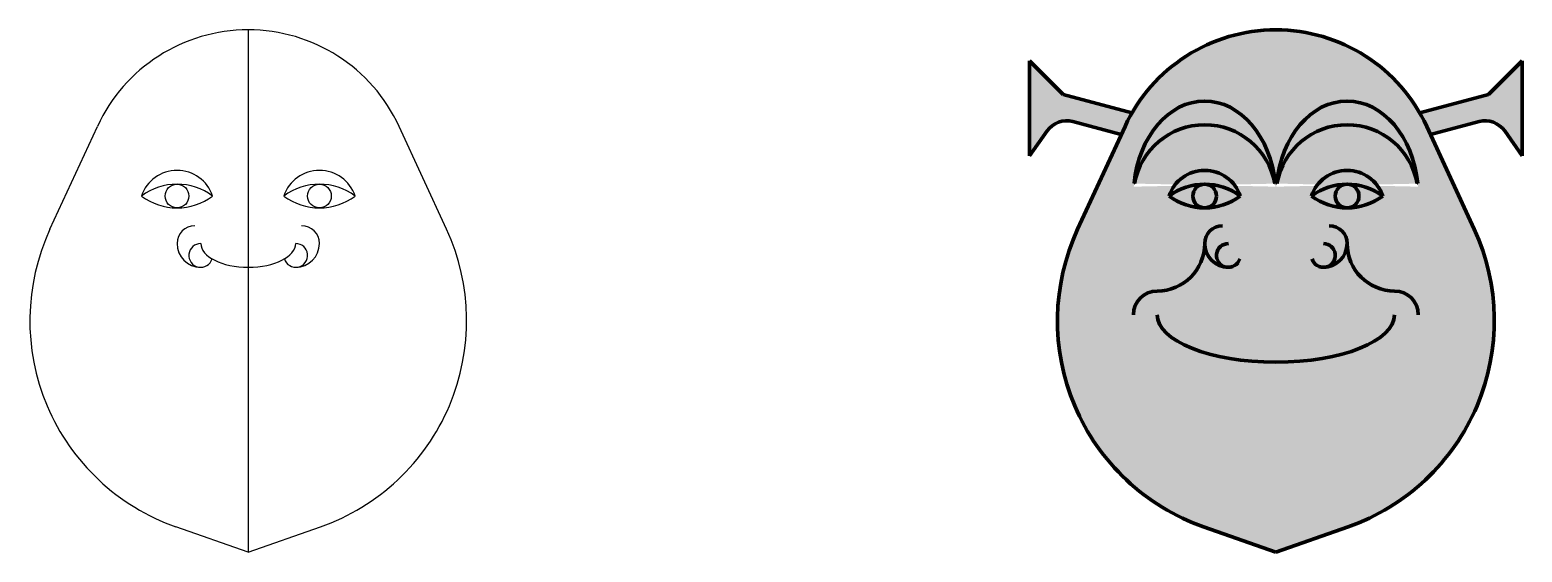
# Model space of a CAD drawing. Header units: millimetres. Extents: x 40 to 668, y 135 to 355.
import ezdxf

# ---------------------------------------------------------------- set-up
doc = ezdxf.new("R2010")
doc.units = ezdxf.units.MM

msp = doc.modelspace()

# ---------------------------------------------------------------- hatches: boundary and pattern name
at = {"true_color": 0xf4ee51}
h = msp.add_hatch(color=41, dxfattribs=at)
h.dxf.hatch_style = 1
h.paths.add_polyline_path([(648.0663381240142, 270.9214822144646), (628.0911244581299, 314.2024345954171, 0.639840584172622), (500.9761284025023, 314.202434595417), (481.0009147366179, 270.9214822144646, 0.4422930497532929), (534.0708724184817, 145.5588448518273), (564.5336264303161, 134.8691012620837), (594.9963804421504, 145.5588448518272, 0.4422930497532929)])
h.paths.add_polyline_path([(519.5336264303161, 284.8691012620837, -0.7207592200561239), (549.5336264303161, 284.8691012620837, -0.3333333333333336)], flags=16)
h.paths.add_polyline_path([(539.5336264303161, 284.8691012620837, -1), (529.5336264303161, 284.8691012620837, -1)], flags=16)
edge = h.paths.add_edge_path(flags=16)
edge.add_ellipse((534.5336264303161, 284.8691012620837), major_axis=(0, 40), ratio=0.75, start_angle=-82.46947643896561, end_angle=82.46947643896289, ccw=False)
edge.add_arc((564.1753698695607, 290.1014091545919), 0.1000000000000114, -169.98937335285927, 13.501578127703112, ccw=False)
edge.add_arc((534.5336264303161, 284.8691012620836), 30, 10.01062664942466, 169.9893733505717)
edge.add_arc((504.8918829910726, 290.1014091545977), 0.1000000000000115, 174.337863923267, 349.9893733505727, ccw=False)
edge = h.paths.add_edge_path(flags=16)
edge.add_ellipse((594.5336264303161, 284.8691012620837), major_axis=(0, 40), ratio=0.75, start_angle=277.5305235610533, end_angle=442.46947643896044, ccw=False)
edge.add_arc((624.175369869556, 290.1014091546182), 0.100000000000024, -169.9893733452127, 13.501578118287114, ccw=False)
edge.add_arc((594.533626430316, 284.8691012620843), 29.99999999999998, 10.0106266494489, 169.9893733505698)
edge.add_arc((564.8918829910726, 290.1014091545993), 0.1000000000000065, 174.3378639236234, 349.98937335061044, ccw=False)
h.paths.add_polyline_path([(579.5336264303161, 284.8691012620837, -0.720759220056124), (609.5336264303161, 284.8691012620837, -0.3333333333333328)], flags=16)
h.paths.add_polyline_path([(599.5336264303161, 284.8691012620837, -1), (589.5336264303161, 284.8691012620837, -1)], flags=0)
at = {"true_color": 0x58ba48}
h = msp.add_hatch(color=85, dxfattribs=at)
h.dxf.hatch_style = 1
h.paths.add_polyline_path([(474.9340733767333, 327.6336726151593), (460.7919377530023, 341.7758082388902), (460.7919377530023, 301.7758082388902), (468.1515204879053, 312.2863816521956, -0.3152987888789828), (478.9312313818204, 316.2098755515758), (499.3744936633285, 310.7321199325881), (500.9761284025022, 314.2024345954169, -0.02280460912896798), (503.9118481654054, 319.8691012620837)])
h.paths.add_polyline_path([(668.2753151076298, 341.7758082388902), (654.1331794838989, 327.6336726151593), (625.1554046952268, 319.8691012620837, -0.02280460912896722), (628.0911244581298, 314.2024345954172), (629.6927591973036, 310.7321199325881), (650.1360214788117, 316.2098755515758, -0.315298788878982), (660.9157323727268, 312.2863816521956), (668.2753151076298, 301.7758082388902)])
at = {"true_color": 0x34b2ae}
h = msp.add_hatch(color=135, dxfattribs=at)
h.dxf.hatch_style = 1
edge = h.paths.add_edge_path()
edge.add_ellipse((594.5336264303161, 284.8691012620837), major_axis=(0, 40), ratio=0.75, start_angle=277.5305235610533, end_angle=442.4694764389604)
edge.add_arc((564.8918829910724, 290.1014091545967), 0.1000000000000065, 174.3378639221521, 349.9893733520669)
edge.add_arc((594.5336264303164, 284.8691012620853), 29.99999999999999, 10.010626649447204, 169.9893733505719, ccw=False)
edge.add_arc((624.1753698695582, 290.1014091546091), 0.100000000000024, 190.010626649433, 373.5015781236114)
edge = h.paths.add_edge_path()
edge.add_ellipse((534.5336264303161, 284.8691012620837), major_axis=(0, 40), ratio=0.75, start_angle=-82.46947643896559, end_angle=82.46947643896297)
edge.add_arc((504.8918829910726, 290.1014091545978), 0.1000000000000115, 174.3378639232962, 349.9893733505406)
edge.add_arc((534.533626430316, 284.869101262083), 29.99999999999999, 10.010626649425888, 169.9893733505704, ccw=False)
edge.add_arc((564.1753698695597, 290.1014091545957), 0.1000000000000115, 190.0106266493896, 373.501578125428)
h = msp.add_hatch(color=256)
h.dxf.hatch_style = 1
h.paths.add_polyline_path([(534.5336264303161, 289.8691012620837, -0.4142135623730951), (539.5336264303161, 284.8691012620837, -0.4142135623730936), (534.5336264303161, 279.8691012620837, 0.1622776601683791), (549.5336264303161, 284.8691012620837, 0.1622776601683792)])
h.paths.add_polyline_path([(539.5336264303161, 284.8691012620837, 1), (529.5336264303161, 284.8691012620837, 1)])
h.paths.add_polyline_path([(534.5336264303161, 289.8691012620837, 0.1622776601683791), (519.5336264303161, 284.8691012620837, 0.1622776601683791), (534.5336264303161, 279.8691012620837, -0.414213562373095), (529.5336264303161, 284.8691012620837, -0.4142135623730941)])
h.paths.add_polyline_path([(549.5336264303161, 284.8691012620836, 0.7207592200561278), (519.5336264303161, 284.8691012620836, -0.3333333333333344)])
h.paths.add_polyline_path([(599.5336264303161, 284.8691012620837, 1), (589.5336264303161, 284.8691012620837, 1)])
h.paths.add_polyline_path([(594.5336264303161, 289.8691012620837, -0.4142135623730951), (599.5336264303161, 284.8691012620837, -0.4142135623730949), (594.5336264303161, 279.8691012620837, 0.1622776601683792), (609.5336264303161, 284.8691012620837, 0.1622776601683792)])
h.paths.add_polyline_path([(579.5336264303161, 284.8691012620837, -0.3333333333333333), (609.5336264303161, 284.8691012620837, 0.7207592200561257)])
h.paths.add_polyline_path([(589.5336264303161, 284.8691012620837, -0.4142135623730951), (594.5336264303161, 289.8691012620837, 0.1622776601683793), (579.5336264303161, 284.8691012620837, 0.1622776601683793), (594.5336264303161, 279.8691012620837, -0.414213562373095)])
at = {"true_color": 0xff9e7e}
h = msp.add_hatch(color=21, dxfattribs=at)
h.dxf.hatch_style = 1
h.paths.add_polyline_path([(519.5336264303161, 284.8691012620836, -0.3333333333333344), (549.5336264303161, 284.8691012620836, 0.7207592200561281)])
h.paths.add_polyline_path([(579.5336264303161, 284.8691012620837, -0.3333333333333333), (609.5336264303161, 284.8691012620837, 0.7207592200561257)])
at = {"true_color": 0xcd2027}
h = msp.add_hatch(color=242, dxfattribs=at)
h.dxf.hatch_style = 1
h.paths.add_polyline_path([(529.5336264303161, 284.8691012620837, 1), (539.5336264303161, 284.8691012620837, 1)])
h.paths.add_polyline_path([(599.5336264303161, 284.8691012620837, 1), (589.5336264303161, 284.8691012620837, 1)])

# ---------------------------------------------------------------- linework, layer by layer
for p, q in [((131.6367046510195, 354.8691012620837), (131.6367046510195, 134.8691012620837)), ((48.10399295732138, 270.9214822144647), (68.07920662320572, 314.2024345954171)), ((215.1694163447176, 270.9214822144647), (195.1942026788333, 314.2024345954171)), ((131.6367046510195, 134.8691012620837), (101.173950639185, 145.5588448518273)), ((131.6367046510195, 134.8691012620837), (162.099458662854, 145.5588448518273)), ((131.6367046510195, 134.8691012620837), (162.099458662854, 145.5588448518273))]:
    msp.add_line(p, q)
at = {"color": 18, "lineweight": 200, "true_color": 0x000000}
for p, q in [((474.9340733767333, 327.6336726151593), (460.7919377530023, 341.7758082388902)), ((460.7919377530023, 341.7758082388902), (460.7919377530023, 301.7758082388902)), ((654.1331794838989, 327.6336726151593), (668.2753151076298, 341.7758082388902)), ((668.2753151076298, 341.7758082388902), (668.2753151076298, 301.7758082388902)), ((503.9118481654053, 319.8691012620837), (474.9340733767333, 327.6336726151593)), ((625.1554046952268, 319.8691012620837), (654.1331794838989, 327.6336726151593)), ((499.3744936633286, 310.7321199325881), (478.9312313818204, 316.2098755515758)), ((629.6927591973035, 310.7321199325881), (650.1360214788117, 316.2098755515758)), ((460.7919377530023, 301.7758082388902), (468.1515204879053, 312.2863816521956)), ((481.000914736618, 270.9214822144647), (500.9761284025023, 314.2024345954171)), ((648.0663381240142, 270.9214822144647), (628.0911244581298, 314.2024345954171)), ((668.2753151076298, 301.7758082388902), (660.9157323727268, 312.2863816521956)), ((564.5336264303161, 134.8691012620837), (534.0708724184816, 145.5588448518273)), ((564.5336264303161, 134.8691012620837), (594.9963804421506, 145.5588448518273))]:
    msp.add_line(p, q, dxfattribs=at)
for centre in [(101.6367046510195, 284.8691012620837), (161.6367046510195, 284.8691012620837)]:
    msp.add_circle(centre, 5)
for centre in [(534.5336264303161, 284.8691012620837), (594.5336264303161, 284.8691012620837)]:
    msp.add_circle(centre, 5, dxfattribs=at)
for centre, radius, start, end in [((131.6367046510195, 284.8691012620837), 70, 24.77447429349537, 155.2255257065047), ((101.6367046510195, 279.8691012620837), 15.8113883008419, 18.43494882292183, 161.5650511770782), ((161.6367046510195, 279.8691012620837), 15.8113883008419, 18.43494882292201, 161.565051177078), ((101.6367046510195, 264.8691012620837), 25, 53.13010235415495, 126.8698976458451), ((161.6367046510195, 264.8691012620837), 25, 53.13010235415597, 126.869897645844), ((101.6367046510194, 304.8691012620837), 25, 233.130102354155, 306.8698976458451), ((161.6367046510195, 304.8691012620837), 25, 233.130102354156, 306.869897645844), ((131.6367046510195, 232.3691012620837), 92, 155.2255257065047, 250.6634197278603), ((109.1367046510195, 264.8691012620837), 7.5, 90, 180), ((109.1367046510195, 264.8691012620837), 7.5, 90, 180), ((154.1367046510196, 264.8691012620837), 7.5, 0, 90), ((131.6367046510195, 232.3691012620837), 92, 289.3365802721397, 24.77447429349536), ((111.6367046510195, 264.8691012620837), 10, 180, 270), ((111.6367046510195, 264.8691012620837), 10, 180, 270), ((111.6367046510195, 259.8691012620837), 5, 90, 342.730354779423), ((111.6367046510195, 259.8691012620837), 5, 90, 342.730354779423), ((151.6367046510195, 259.8691012620837), 5, 197.2696452205773, 90), ((151.6367046510195, 259.8691012620837), 5, 197.2696452205773, 90), ((151.6367046510195, 264.8691012620837), 10, 270, 0)]:
    msp.add_arc(centre, radius, start, end)
for centre, radius, start, end in [((564.5336264303161, 284.8691012620837), 70, 24.77447429349563, 155.2255257065044), ((476.3430409307952, 306.5506172886851), 10, 75.00000000000001, 145), ((534.5336264303161, 284.8691012620837), 30, 10.01062664942488, 169.9893733505718), ((594.5336264303161, 284.8691012620837), 30, 10.0106266494509, 169.9893733505681), ((652.7242119298369, 306.5506172886851), 10, 34.99999999999934, 104.9999999999949), ((534.5336264303161, 279.8691012620837), 15.8113883008419, 18.43494882292077, 161.5650511770792), ((594.5336264303161, 279.8691012620837), 15.8113883008419, 18.43494882292201, 161.565051177078), ((534.5336264303161, 264.8691012620837), 25, 53.13010235416017, 126.8698976458399), ((594.5336264303161, 264.8691012620837), 25, 53.13010235415597, 126.869897645844), ((534.5336264303161, 304.8691012620837), 25, 233.1301023541602, 306.8698976458398), ((594.5336264303161, 304.8691012620837), 25, 233.130102354156, 306.869897645844), ((564.5336264303161, 232.3691012620837), 92, 155.2255257065044, 250.6634197278595), ((542.0336264303161, 264.8691012620837), 7.5, 90, 180), ((587.0336264303161, 264.8691012620837), 7.5, 7.016709298534877e-15, 90), ((564.5336264303161, 232.3691012620837), 92, 289.3365802721405, 24.77447429349563), ((514.5336264303161, 264.8691012620837), 20, 270, 0), ((544.5336264303161, 264.8691012620837), 10, 180, 270), ((544.5336264303161, 259.8691012620837), 5, 90, 342.7303547794229), ((584.5336264303161, 259.8691012620837), 5, 197.2696452205765, 90), ((584.5336264303161, 264.8691012620837), 10, 270, 7.016709298534877e-15), ((614.5336264304268, 264.8691012619731), 20, 179.9999999998733, 269.9999999998697), ((514.5336264303161, 234.8691012620837), 10, 90, 180), ((614.5336264303604, 234.8691012619731), 10, 359.9999999998734, 89.99999999986973)]:
    msp.add_arc(centre, radius, start, end, dxfattribs=at)
at = {"color": 18, "true_color": 0x000000}
for centre, start, end in [((504.8918829910726, 290.1014091545977), 174.3378639237271, 349.9893733505727), ((564.1753698695597, 290.1014091545958), 190.0106266493801, 5.66213607634413), ((564.8918829910726, 290.1014091545993), 174.3378639236559, 349.9893733506519), ((624.1753698695582, 290.1014091546091), 190.0106266492292, 5.662136076110833)]:
    msp.add_arc(centre, 0.1, start, end, dxfattribs=at)
at = {"color": 18, "lineweight": 200, "true_color": 0x000000, "extrusion": (0, 0, -1)}
msp.add_ellipse((534.5336264303161, 284.8691012620837), major_axis=(0, 40), ratio=0.75, start_param=4.843821410923794, end_param=7.722549203435424, dxfattribs=at)
at = {"color": 18, "lineweight": 200, "true_color": 0x000000}
for centre, major_axis, ratio, start_param, end_param in [((594.5336264303161, 284.8691012620837), (0, 40), 0.75, 4.843821410924078, 7.722549203435334), ((564.5336264303161, 234.8691012620837), (50, 0), 0.4, 3.141592653589793, 6.283185307179586)]:
    msp.add_ellipse(centre, major_axis=major_axis, ratio=ratio, start_param=start_param, end_param=end_param, dxfattribs=at)
msp.add_ellipse((131.6367046510195, 264.8691012620837), major_axis=(20, 0), ratio=0.5, start_param=3.141592653589793, end_param=6.283185307179586)

doc.saveas('drawing.dxf')
